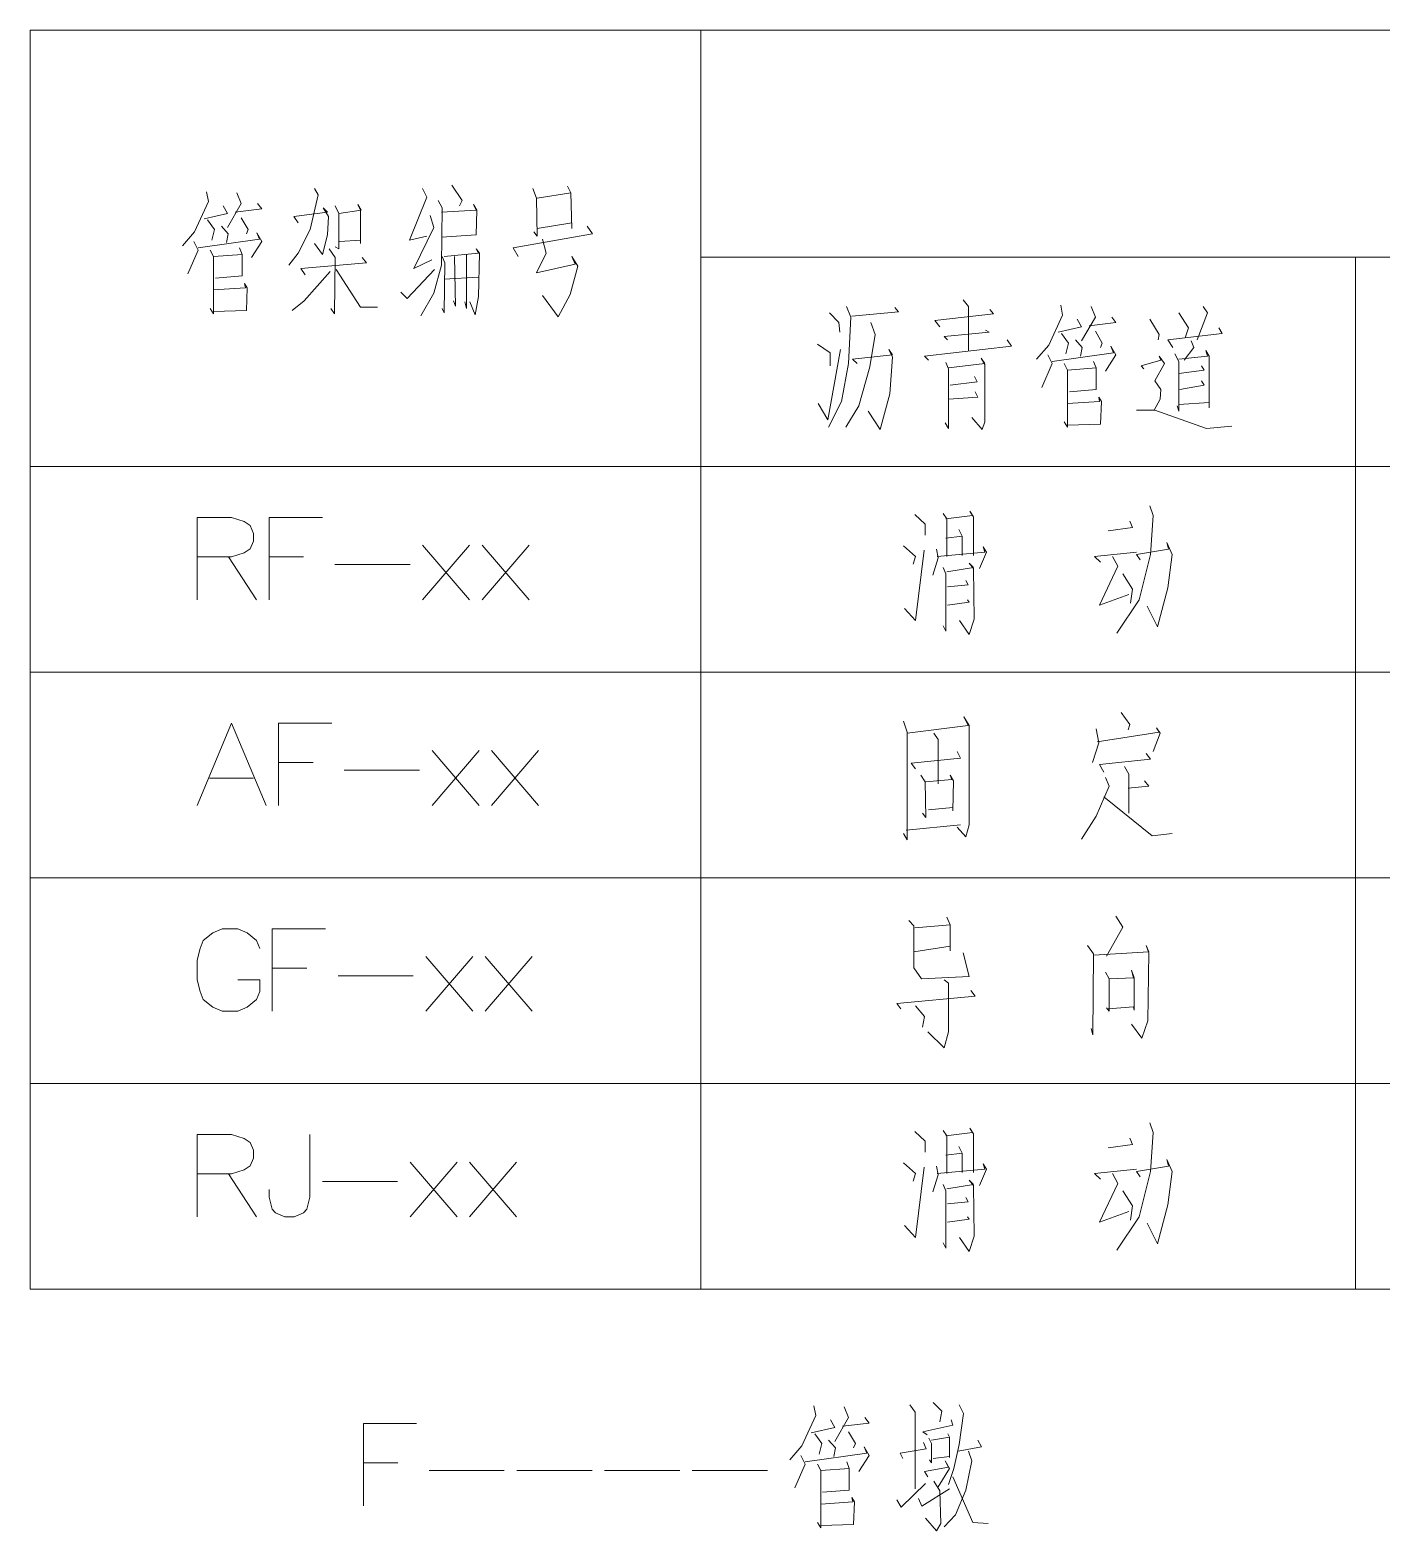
# Model space of a CAD drawing. Header units: millimetres. Extents: x 117 to 78452272, y 10 to 169749766.
# Drawn here: x 78431028 to 78435764, y 169714606 to 169719862 of the extents above; entities that cross this region are included whole.
import ezdxf

# ---------------------------------------------------------------- set-up
doc = ezdxf.new("R2010")
doc.units = ezdxf.units.MM

msp = doc.modelspace()

# ---------------------------------------------------------------- linework, layer by layer
at = {"color": 0, "lineweight": 0}
for points in [[(78431027.855, 169719861.631), (78431027.855, 169715452.914)], [(78431027.855, 169719861.631), (78431027.855, 169716172.977)], [(78431027.855, 169719861.631), (78440314.989, 169719861.631)], [(78433377.648, 169719861.631), (78433377.648, 169715452.914)], [(78431652.686, 169719261.362), (78431646.653, 169719295.405)], [(78431767.741, 169719253.606), (78431752.659, 169719291.527)], [(78432037.064, 169719284.201), (78432009.916, 169719163.113), (78431967.256, 169719079.946), (78431934.075, 169719038.147)], [(78432037.064, 169719284.201), (78432024.999, 169719306.609)], [(78432417.995, 169719276.445), (78432402.913, 169719306.609)], [(78432542.1, 169719265.241), (78432505.902, 169719318.244)], [(78432801.943, 169719272.566), (78432789.877, 169719306.609)], [(78432923.031, 169719291.527), (78432910.965, 169719314.365), (78432923.031, 169719291.527), (78432926.047, 169719166.992), (78432926.047, 169719185.952), (78432804.959, 169719166.992)], [(78432923.031, 169719291.527), (78432804.959, 169719272.566)], [(78431652.686, 169719261.362), (78431604.423, 169719155.357), (78431562.193, 169719106.232)], [(78431637.604, 169719201.034), (78431719.478, 169719219.564), (78431704.396, 169719246.28)], [(78431767.741, 169719253.606), (78431719.478, 169719170.439)], [(78431746.626, 169719223.442), (78431840.566, 169719235.077), (78431825.053, 169719253.606)], [(78431967.256, 169719185.952), (78431952.173, 169719208.36), (78432070.245, 169719223.442), (78432055.163, 169719238.524), (78432073.261, 169719208.36), (78432070.245, 169719144.153), (78432052.146, 169719076.068), (78432024.999, 169719113.989)], [(78432109.458, 169719219.564), (78432097.393, 169719246.28)], [(78432188.316, 169719231.198), (78432176.251, 169719250.159), (78432185.3, 169719231.198), (78432185.3, 169719113.989), (78432185.3, 169719125.193), (78432112.475, 169719121.314)], [(78432417.995, 169719276.445), (78432357.667, 169719125.193), (78432417.995, 169719140.275)], [(78432472.291, 169719238.524), (78432469.275, 169719038.147), (78432442.127, 169718939.898), (78432396.88, 169718860.609)], [(78432472.291, 169719238.524), (78432457.209, 169719265.241)], [(78432469.275, 169719223.442), (78432590.362, 169719231.198), (78432581.313, 169719250.159), (78432593.379, 169719231.198), (78432590.362, 169719144.153), (78432469.275, 169719136.396)], [(78432542.1, 169719265.241), (78432533.05, 169719246.28)], [(78432801.943, 169719272.566), (78432804.959, 169719140.275), (78432792.894, 169719155.357)], [(78431674.232, 169719163.113), (78431649.669, 169719197.156)], [(78431791.872, 169719163.113), (78431767.741, 169719204.481)], [(78432109.458, 169719219.564), (78432109.458, 169719095.028), (78432097.393, 169719102.785)], [(78432188.316, 169719231.198), (78432109.458, 169719219.564)], [(78432442.127, 169719170.439), (78432430.061, 169719212.238)], [(78431616.489, 169719098.907), (78431831.517, 169719129.071), (78431822.036, 169719151.91), (78431840.566, 169719121.314), (78431803.938, 169719064.864)], [(78431674.232, 169719163.113), (78431664.752, 169719125.193)], [(78431698.363, 169719174.317), (78431722.494, 169719148.031), (78431716.462, 169719117.867)], [(78431791.872, 169719163.113), (78431785.839, 169719148.031)], [(78432442.127, 169719170.439), (78432372.749, 169719026.943), (78432436.094, 169719057.108)], [(78432738.598, 169719068.742), (78432720.499, 169719098.907), (78432998.872, 169719148.031), (78432980.343, 169719174.317)], [(78432823.489, 169719129.071), (78432835.554, 169719079.946), (78432801.943, 169719011.861), (78432938.113, 169719042.025), (78432926.047, 169719068.742), (78432947.162, 169719034.7), (78432920.014, 169718936.02), (78432877.784, 169718856.731), (78432823.489, 169718932.573)], [(78431616.489, 169719091.15), (78431580.292, 169719007.983)], [(78431616.489, 169719091.15), (78431601.407, 169719121.314)], [(78431671.215, 169719068.742), (78431658.719, 169719091.15)], [(78431671.215, 169719068.742), (78431770.757, 169719076.068), (78431761.708, 169719098.907), (78431770.757, 169719076.068), (78431770.757, 169719000.657), (78431677.248, 169718992.901)], [(78432097.393, 169719064.864), (78432076.278, 169719095.028)], [(78432599.412, 169719079.946), (78432478.324, 169719068.742)], [(78432557.182, 169719076.068), (78432557.182, 169718886.895), (78432551.149, 169718909.734)], [(78432599.412, 169719079.946), (78432590.362, 169719095.028), (78432602.428, 169719079.946), (78432599.412, 169718928.694), (78432587.346, 169718864.488), (78432569.247, 169718909.734)], [(78431671.215, 169719068.742), (78431671.215, 169718868.366), (78431658.719, 169718886.895)], [(78431991.387, 169719004.105), (78431976.305, 169719026.943), (78432206.415, 169719045.904), (78432191.333, 169719064.864)], [(78432097.393, 169719064.864), (78432094.376, 169718868.366), (78432082.311, 169718886.895)], [(78432100.409, 169719023.065), (78432185.3, 169718890.773), (78432245.628, 169718890.773)], [(78432348.618, 169718920.938), (78432445.143, 169719023.065)], [(78432481.34, 169719045.904), (78432472.291, 169719068.742)], [(78432481.34, 169719045.904), (78432478.324, 169718871.813), (78432472.291, 169718886.895)], [(78432517.968, 169718894.652), (78432514.952, 169719068.742)], [(78433377.648, 169719065.726), (78440314.989, 169719065.726)], [(78435671.422, 169719065.726), (78435671.422, 169715452.914)], [(78431671.215, 169718951.533), (78431782.823, 169718958.858), (78431779.806, 169718973.941), (78431788.856, 169718958.858), (78431785.839, 169718879.57), (78431671.215, 169718875.691)], [(78432079.294, 169719015.74), (78431988.371, 169718913.612), (78431946.141, 169718879.57)], [(78432478.324, 169718989.023), (78432599.412, 169718996.779)], [(78432348.618, 169718920.938), (78432327.503, 169718943.776)], [(78434315.325, 169718893.79), (78434297.226, 169718916.629)], [(78432511.935, 169718913.612), (78432517.968, 169718894.652)], [(78433888.717, 169718893.79), (78433903.799, 169718856.3), (78433894.75, 169718693.413), (78433870.618, 169718561.122), (78433825.372, 169718470.629)], [(78433861.569, 169718837.34), (78433828.388, 169718871.382)], [(78433906.815, 169718859.747), (78434070.133, 169718874.829), (78434058.067, 169718890.343)], [(78434215.352, 169718822.258), (78434197.254, 169718844.665), (78434402.801, 169718867.504), (78434390.736, 169718882.586)], [(78434315.325, 169718893.79), (78434315.325, 169718739.09)], [(78434644.977, 169718863.626), (78434596.714, 169718758.051), (78434554.053, 169718708.495)], [(78434644.977, 169718863.626), (78434638.944, 169718897.668)], [(78434760.032, 169718856.3), (78434744.95, 169718893.79)], [(78435086.667, 169718818.379), (78435053.056, 169718871.382)], [(78435153.029, 169718871.382), (78435116.831, 169718776.58)], [(78435153.029, 169718871.382), (78435137.946, 169718893.79)], [(78433861.569, 169718837.34), (78433864.585, 169718803.297)], [(78433988.689, 169718795.541), (78433973.607, 169718837.34)], [(78434629.895, 169718803.297), (78434711.338, 169718822.258), (78434696.256, 169718848.544)], [(78434760.032, 169718856.3), (78434711.338, 169718773.133)], [(78434738.486, 169718825.705), (78434832.426, 169718837.34), (78434817.344, 169718856.3)], [(78434983.678, 169718795.541), (78434950.497, 169718848.544)], [(78435031.941, 169718750.294), (78435013.842, 169718776.58), (78435204.308, 169718799.419), (78435192.242, 169718818.379)], [(78435086.667, 169718818.379), (78435074.602, 169718784.337)], [(78433831.405, 169718731.334), (78433786.158, 169718761.498)], [(78433988.689, 169718795.541), (78433970.591, 169718682.209), (78433931.378, 169718546.039), (78433885.7, 169718470.629)], [(78434176.139, 169718705.048), (78434161.056, 169718720.13), (78434466.577, 169718754.173), (78434451.495, 169718776.58)], [(78434242.5, 169718776.58), (78434230.434, 169718788.215), (78434387.719, 169718803.297), (78434375.653, 169718810.623)], [(78434666.092, 169718765.377), (78434641.96, 169718799.419)], [(78434666.092, 169718765.377), (78434657.042, 169718727.456)], [(78434690.223, 169718776.58), (78434714.355, 169718750.294), (78434708.322, 169718720.13)], [(78434784.163, 169718765.377), (78434760.032, 169718807.175)], [(78434784.163, 169718765.377), (78434778.13, 169718750.294)], [(78434983.678, 169718795.541), (78434980.662, 169718776.58)], [(78435104.766, 169718750.294), (78435095.716, 169718773.133)], [(78433822.355, 169718496.915), (78433867.602, 169718742.538)], [(78433831.405, 169718731.334), (78433831.405, 169718686.088)], [(78433909.832, 169718708.495), (78434049.018, 169718724.008), (78434036.952, 169718742.538), (78434049.018, 169718716.252), (78434039.969, 169718587.838), (78434006.788, 169718462.872), (78433964.558, 169718527.079)], [(78433909.832, 169718708.495), (78433925.345, 169718693.413)], [(78434372.637, 169718693.413), (78434360.571, 169718712.374), (78434372.637, 169718689.966), (78434372.637, 169718489.589), (78434363.588, 169718462.872), (78434327.391, 169718504.671)], [(78434608.78, 169718693.413), (78434593.698, 169718724.008)], [(78434608.78, 169718701.17), (78434823.377, 169718731.334), (78434814.327, 169718754.173), (78434832.426, 169718724.008), (78434796.229, 169718667.127)], [(78434929.382, 169718674.884), (78434920.333, 169718686.088), (78434989.711, 169718705.048), (78434983.678, 169718720.13), (78435001.777, 169718693.413), (78434968.596, 169718633.085), (78434989.711, 169718602.921), (78434986.694, 169718568.878), (78434965.579, 169718530.957), (78434904.82, 169718530.957), (78434968.596, 169718530.957), (78435150.012, 169718466.751), (78435237.919, 169718474.507)], [(78435053.056, 169718701.17), (78435037.974, 169718727.456)], [(78435153.029, 169718720.13), (78435146.996, 169718739.09), (78435159.061, 169718720.13), (78435159.061, 169718538.714), (78435159.061, 169718557.674), (78435053.056, 169718549.918)], [(78435153.029, 169718720.13), (78435053.056, 169718708.495)], [(78435104.766, 169718750.294), (78435071.154, 169718705.048)], [(78434245.516, 169718674.884), (78434245.516, 169718466.751), (78434233.451, 169718485.711)], [(78434245.516, 169718674.884), (78434236.467, 169718697.292)], [(78434372.637, 169718693.413), (78434245.516, 169718678.331)], [(78434608.78, 169718693.413), (78434572.152, 169718610.246)], [(78434663.075, 169718671.006), (78434651.01, 169718693.413)], [(78434663.075, 169718671.006), (78434663.075, 169718470.629), (78434651.01, 169718489.589)], [(78434663.075, 169718671.006), (78434763.048, 169718678.331), (78434753.999, 169718701.17), (78434763.048, 169718678.331), (78434763.048, 169718602.921), (78434669.108, 169718595.164)], [(78435053.056, 169718701.17), (78435053.056, 169718527.079), (78435047.023, 169718546.039)], [(78435140.963, 169718671.006), (78435053.056, 169718659.371)], [(78435140.963, 169718671.006), (78435131.914, 169718686.088)], [(78434345.489, 169718629.207), (78434251.98, 169718618.003)], [(78434345.489, 169718629.207), (78434336.44, 169718648.167)], [(78435056.072, 169718602.921), (78435140.963, 169718618.003), (78435131.914, 169718633.085)], [(78433822.355, 169718496.915), (78433789.175, 169718553.796)], [(78434245.516, 169718568.878), (78434348.506, 169718576.204), (78434339.456, 169718595.164)], [(78434663.075, 169718553.796), (78434775.114, 169718561.122), (78434772.097, 169718576.204), (78434781.147, 169718561.122), (78434778.13, 169718481.833), (78434663.075, 169718477.955)], [(78431027.855, 169718333.597), (78440314.989, 169718333.597)], [(78434962.563, 169718161.23), (78434950.497, 169718195.273)], [(78434962.563, 169718161.23), (78434950.497, 169718195.273)], [(78431613.472, 169717866.052), (78431613.472, 169718154.336), (78431734.129, 169718154.336), (78431778.083, 169718140.546), (78431799.629, 169718126.757), (78431810.833, 169718099.178), (78431810.833, 169718072.03), (78431799.629, 169718044.452), (78431778.083, 169718030.662), (78431734.129, 169718016.873), (78431613.472, 169718016.873)], [(78431865.559, 169717866.052), (78431865.559, 169718154.336), (78432052.146, 169718154.336)], [(78434127.445, 169718165.108), (78434163.642, 169718131.066), (78434163.642, 169718093.145)], [(78434127.445, 169718165.108), (78434163.642, 169718131.066), (78434163.642, 169718093.145)], [(78434239.484, 169718150.026), (78434227.418, 169718168.987)], [(78434239.484, 169718150.026), (78434227.418, 169718168.987)], [(78434236.467, 169718150.026), (78434329.976, 169718161.23), (78434320.927, 169718176.312), (78434332.993, 169718157.352), (78434332.993, 169718021.182)], [(78434236.467, 169718150.026), (78434329.976, 169718161.23), (78434320.927, 169718176.312), (78434332.993, 169718157.352), (78434332.993, 169718021.182)], [(78434239.484, 169718150.026), (78434239.484, 169718017.735)], [(78434239.484, 169718150.026), (78434239.484, 169718017.735)], [(78434962.563, 169718161.23), (78434953.514, 169718025.06), (78434913.869, 169717866.483), (78434835.442, 169717749.273)], [(78434962.563, 169718161.23), (78434953.514, 169718025.06), (78434913.869, 169717866.483), (78434835.442, 169717749.273)], [(78434889.738, 169718119.431), (78434880.689, 169718142.27)], [(78434889.738, 169718119.431), (78434880.689, 169718142.27)], [(78434293.779, 169718089.267), (78434236.467, 169718081.941)], [(78434293.779, 169718089.267), (78434236.467, 169718081.941)], [(78434293.779, 169718089.267), (78434281.713, 169718112.106), (78434293.779, 169718089.267), (78434293.779, 169718021.182)], [(78434293.779, 169718089.267), (78434281.713, 169718112.106), (78434293.779, 169718089.267), (78434293.779, 169718021.182)], [(78434889.738, 169718119.431), (78434805.278, 169718108.227)], [(78434889.738, 169718119.431), (78434805.278, 169718108.227)], [(78432403.344, 169717866.052), (78432567.955, 169718058.241)], [(78432403.344, 169718058.241), (78432567.955, 169717866.052)], [(78432611.908, 169717866.052), (78432776.519, 169718058.241)], [(78432611.908, 169718058.241), (78432776.519, 169717866.052)], [(78434130.461, 169718017.735), (78434088.231, 169718055.224)], [(78434130.461, 169718017.735), (78434088.231, 169718055.224)], [(78434130.461, 169717794.519), (78434160.626, 169718040.142)], [(78434130.461, 169717794.519), (78434160.626, 169718040.142)], [(78434209.319, 169718013.856), (78434203.286, 169718044.021)], [(78434209.319, 169718013.856), (78434203.286, 169718044.021)], [(78434206.303, 169718017.735), (78434372.637, 169718032.817), (78434366.604, 169718051.777), (78434378.67, 169718032.817), (78434354.108, 169717975.936)], [(78434206.303, 169718017.735), (78434372.637, 169718032.817), (78434366.604, 169718051.777), (78434378.67, 169718032.817), (78434354.108, 169717975.936)], [(78434778.13, 169717998.774), (78434756.584, 169718017.735), (78434904.82, 169718032.817)], [(78434778.13, 169717998.774), (78434756.584, 169718017.735), (78434904.82, 169718032.817)], [(78434916.886, 169718006.1), (78434904.82, 169718025.06), (78435016.859, 169718044.021), (78435010.826, 169718066.859), (78435028.924, 169718025.06), (78435013.842, 169717907.851), (78434977.645, 169717771.681), (78434941.448, 169717843.644)], [(78434916.886, 169718006.1), (78434904.82, 169718025.06), (78435016.859, 169718044.021), (78435010.826, 169718066.859), (78435028.924, 169718025.06), (78435013.842, 169717907.851), (78434977.645, 169717771.681), (78434941.448, 169717843.644)], [(78431722.925, 169718016.873), (78431821.606, 169717866.052)], [(78431865.559, 169718016.873), (78431986.216, 169718016.873)], [(78432096.1, 169717989.725), (78432359.39, 169717989.725)], [(78434130.461, 169718017.735), (78434121.412, 169717991.018)], [(78434130.461, 169718017.735), (78434121.412, 169717991.018)], [(78434209.319, 169718013.856), (78434190.79, 169717953.097)], [(78434209.319, 169718013.856), (78434190.79, 169717953.097)], [(78434227.418, 169717979.814), (78434236.467, 169717956.975), (78434236.467, 169717756.599), (78434227.418, 169717775.559)], [(78434227.418, 169717979.814), (78434236.467, 169717956.975), (78434236.467, 169717756.599), (78434227.418, 169717775.559)], [(78434239.484, 169717964.732), (78434332.993, 169717979.814), (78434317.91, 169717994.896), (78434332.993, 169717975.936), (78434336.009, 169717798.398), (78434317.91, 169717745.395), (78434284.73, 169717794.519)], [(78434239.484, 169717964.732), (78434332.993, 169717979.814), (78434317.91, 169717994.896), (78434332.993, 169717975.936), (78434336.009, 169717798.398), (78434317.91, 169717745.395), (78434284.73, 169717794.519)], [(78434838.459, 169717983.692), (78434775.114, 169717847.522), (78434877.672, 169717885.443)], [(78434838.459, 169717983.692), (78434775.114, 169717847.522), (78434877.672, 169717885.443)], [(78434838.459, 169717983.692), (78434820.36, 169718017.735)], [(78434838.459, 169717983.692), (78434820.36, 169718017.735)], [(78434314.894, 169717919.055), (78434242.5, 169717911.729)], [(78434314.894, 169717919.055), (78434242.5, 169717911.729)], [(78434314.894, 169717919.055), (78434305.845, 169717934.568)], [(78434314.894, 169717919.055), (78434305.845, 169717934.568)], [(78434889.738, 169717903.972), (78434856.557, 169717956.975)], [(78434889.738, 169717903.972), (78434856.557, 169717956.975)], [(78434317.91, 169717858.726), (78434311.878, 169717866.483)], [(78434317.91, 169717858.726), (78434311.878, 169717866.483)], [(78434889.738, 169717903.972), (78434883.705, 169717854.848)], [(78434889.738, 169717903.972), (78434883.705, 169717854.848)], [(78434130.461, 169717794.519), (78434091.248, 169717835.887)], [(78434130.461, 169717794.519), (78434091.248, 169717835.887)], [(78434317.91, 169717858.726), (78434242.5, 169717847.522)], [(78434317.91, 169717858.726), (78434242.5, 169717847.522)], [(78431027.855, 169717613.103), (78440314.989, 169717613.103)], [(78434314.894, 169717426.085), (78434299.812, 169717456.249), (78434317.91, 169717426.085), (78434317.91, 169717078.335), (78434305.845, 169717036.536), (78434275.681, 169717070.578)], [(78434880.689, 169717429.532), (78434850.525, 169717471.331)], [(78431613.472, 169717145.989), (78431734.129, 169717434.272), (78431854.786, 169717145.989)], [(78431898.74, 169717145.989), (78431898.74, 169717434.272), (78432085.327, 169717434.272)], [(78434100.297, 169717403.246), (78434088.231, 169717441.167)], [(78434100.297, 169717403.246), (78434100.297, 169717025.332), (78434088.231, 169717047.739)], [(78434314.894, 169717426.085), (78434100.297, 169717399.368)], [(78434209.319, 169717376.96), (78434193.806, 169717399.368)], [(78434772.097, 169717365.326), (78434763.048, 169717414.45)], [(78434983.678, 169717403.246), (78434766.065, 169717369.204)], [(78434880.689, 169717429.532), (78434874.656, 169717411.003)], [(78434983.678, 169717403.246), (78434974.629, 169717418.328), (78434986.694, 169717399.368), (78434962.563, 169717335.161)], [(78434209.319, 169717376.96), (78434209.319, 169717221.83)], [(78434772.097, 169717365.326), (78434750.552, 169717297.241)], [(78431898.74, 169717296.81), (78432019.397, 169717296.81)], [(78432436.525, 169717145.989), (78432601.135, 169717338.178)], [(78432436.525, 169717338.178), (78432601.135, 169717145.989)], [(78432644.658, 169717145.989), (78432809.268, 169717338.178)], [(78432644.658, 169717338.178), (78432809.268, 169717145.989)], [(78434130.461, 169717274.833), (78434115.379, 169717293.793), (78434287.746, 169717312.323), (78434275.681, 169717335.161)], [(78434790.196, 169717263.198), (78434775.114, 169717289.915), (78434953.514, 169717308.875), (78434938.432, 169717327.836)], [(78431656.995, 169717242.083), (78431810.833, 169717242.083)], [(78432128.85, 169717269.662), (78432392.571, 169717269.662)], [(78434163.642, 169717229.156), (78434148.56, 169717251.994)], [(78434257.582, 169717236.912), (78434166.658, 169717229.156)], [(78434257.582, 169717236.912), (78434251.549, 169717251.994), (78434263.615, 169717233.034), (78434260.598, 169717127.459), (78434260.598, 169717138.663), (78434175.708, 169717130.907)], [(78434808.294, 169717214.074), (78434796.229, 169717244.669)], [(78434877.672, 169717255.873), (78434862.59, 169717282.159)], [(78434877.672, 169717255.873), (78434877.672, 169717119.703)], [(78434163.642, 169717229.156), (78434166.658, 169717104.62), (78434154.593, 169717119.703)], [(78434808.294, 169717214.074), (78434763.048, 169717108.499), (78434711.338, 169717028.779)], [(78434874.656, 169717206.748), (78434947.481, 169717214.074), (78434932.399, 169717233.034)], [(78434790.196, 169717176.584), (78434959.547, 169717040.414), (78435028.924, 169717047.739)], [(78434097.281, 169717059.374), (78434287.746, 169717078.335)], [(78431027.855, 169716893.04), (78440314.989, 169716893.04)], [(78431832.809, 169716645.262), (78431821.606, 169716672.841), (78431788.856, 169716699.989), (78431756.106, 169716713.778), (78431700.949, 169716713.778), (78431668.199, 169716699.989), (78431635.018, 169716672.841), (78431624.245, 169716645.262), (78431613.472, 169716604.325), (78431613.472, 169716535.379), (78431624.245, 169716494.441), (78431635.018, 169716466.863), (78431668.199, 169716439.715), (78431700.949, 169716425.925), (78431756.106, 169716425.925), (78431788.856, 169716439.715), (78431821.606, 169716466.863), (78431832.809, 169716494.441), (78431832.809, 169716535.379), (78431756.106, 169716535.379)], [(78431876.763, 169716425.925), (78431876.763, 169716713.778), (78432063.35, 169716713.778)], [(78434124.428, 169716724.551), (78434106.33, 169716743.512)], [(78434251.549, 169716728.43), (78434239.484, 169716754.716), (78434251.549, 169716728.43), (78434251.549, 169716637.506), (78434251.549, 169716653.019), (78434124.428, 169716634.059)], [(78434124.428, 169716724.551), (78434124.428, 169716577.177), (78434151.576, 169716539.257), (78434318.341, 169716547.013), (78434296.795, 169716630.18)], [(78434251.549, 169716728.43), (78434127.445, 169716717.226)], [(78434856.557, 169716720.673), (78434799.245, 169716618.977)], [(78434856.557, 169716720.673), (78434832.426, 169716758.594)], [(78434753.999, 169716626.302), (78434732.884, 169716656.466)], [(78434753.999, 169716622.424), (78434947.481, 169716634.059), (78434938.432, 169716656.466), (78434947.481, 169716630.18), (78434944.464, 169716391.883), (78434923.35, 169716331.555), (78434887.152, 169716380.679)], [(78432414.548, 169716425.925), (78432579.158, 169716617.684)], [(78432414.548, 169716617.684), (78432579.158, 169716425.925)], [(78432622.681, 169716425.925), (78432787.292, 169716617.684)], [(78432622.681, 169716617.684), (78432787.292, 169716425.925)], [(78434753.999, 169716626.302), (78434750.983, 169716342.758), (78434744.95, 169716365.597)], [(78431876.763, 169716576.747), (78431997.42, 169716576.747)], [(78434808.294, 169716539.257), (78434796.229, 169716562.095)], [(78434808.294, 169716539.257), (78434893.185, 169716543.135), (78434887.152, 169716569.852), (78434896.202, 169716543.135), (78434896.202, 169716429.804), (78434893.185, 169716441.008), (78434805.278, 169716433.682)], [(78432107.304, 169716549.168), (78432370.594, 169716549.168)], [(78434230.434, 169716535.809), (78434245.516, 169716524.175), (78434245.516, 169716353.962), (78434230.434, 169716297.512), (78434173.122, 169716353.962)], [(78434808.294, 169716539.257), (78434808.294, 169716425.925), (78434799.245, 169716437.56)], [(78434079.182, 169716433.682), (78434064.1, 169716452.642), (78434339.456, 169716478.928), (78434324.374, 169716497.889)], [(78434130.461, 169716444.886), (78434161.056, 169716406.965), (78434155.024, 169716369.475)], [(78431027.855, 169716172.977), (78440314.989, 169716172.977)], [(78431027.855, 169716172.977), (78438475.402, 169716172.977)], [(78434962.563, 169716000.61), (78434950.497, 169716034.652)], [(78431613.472, 169715705.862), (78431613.472, 169715993.715), (78431734.129, 169715993.715), (78431778.083, 169715979.926), (78431799.629, 169715966.136), (78431810.833, 169715938.989), (78431810.833, 169715911.41), (78431799.629, 169715883.831), (78431778.083, 169715870.473), (78431734.129, 169715856.684), (78431613.472, 169715856.684)], [(78431865.559, 169715801.526), (78431865.559, 169715774.378), (78431876.763, 169715733.01), (78431887.536, 169715719.221), (78431920.717, 169715705.862), (78431953.466, 169715705.862), (78431986.216, 169715719.221), (78431997.42, 169715733.01), (78432008.193, 169715774.378), (78432008.193, 169715993.715)], [(78434127.445, 169716004.488), (78434163.642, 169715970.446), (78434163.642, 169715932.525)], [(78434239.484, 169715989.406), (78434227.418, 169716008.366)], [(78434236.467, 169715989.406), (78434329.976, 169716000.61), (78434320.927, 169716015.692), (78434332.993, 169715996.732), (78434332.993, 169715860.993)], [(78434239.484, 169715989.406), (78434239.484, 169715857.114)], [(78434962.563, 169716000.61), (78434953.514, 169715864.44), (78434913.869, 169715705.862), (78434835.442, 169715588.653)], [(78434889.738, 169715959.242), (78434880.689, 169715981.65)], [(78434293.779, 169715929.078), (78434236.467, 169715921.321)], [(78434293.779, 169715929.078), (78434281.713, 169715951.485), (78434293.779, 169715929.078), (78434293.779, 169715860.993)], [(78434889.738, 169715959.242), (78434805.278, 169715947.607)], [(78432359.39, 169715705.862), (78432524.001, 169715897.621)], [(78432359.39, 169715897.621), (78432524.001, 169715705.862)], [(78432567.955, 169715705.862), (78432732.565, 169715897.621)], [(78432567.955, 169715897.621), (78432732.565, 169715705.862)], [(78434130.461, 169715857.114), (78434088.231, 169715895.035)], [(78434130.461, 169715633.899), (78434160.626, 169715879.522)], [(78434209.319, 169715853.236), (78434203.286, 169715883.4)], [(78434206.303, 169715857.114), (78434372.637, 169715872.197), (78434366.604, 169715891.157), (78434378.67, 169715872.197), (78434354.108, 169715815.315)], [(78434778.13, 169715838.154), (78434756.584, 169715857.114), (78434904.82, 169715872.197)], [(78434916.886, 169715845.911), (78434904.82, 169715864.44), (78435016.859, 169715883.4), (78435010.826, 169715906.239), (78435028.924, 169715864.44), (78435013.842, 169715747.23), (78434977.645, 169715611.491), (78434941.448, 169715683.024)], [(78431722.925, 169715856.684), (78431821.606, 169715705.862)], [(78432052.146, 169715829.105), (78432315.437, 169715829.105)], [(78434130.461, 169715857.114), (78434121.412, 169715830.397)], [(78434209.319, 169715853.236), (78434190.79, 169715792.908)], [(78434227.418, 169715819.194), (78434236.467, 169715796.355), (78434236.467, 169715596.409), (78434227.418, 169715614.939)], [(78434239.484, 169715804.112), (78434332.993, 169715819.194), (78434317.91, 169715834.276), (78434332.993, 169715815.315), (78434336.009, 169715637.777), (78434317.91, 169715584.775), (78434284.73, 169715633.899)], [(78434838.459, 169715823.072), (78434775.114, 169715686.902), (78434877.672, 169715724.823)], [(78434838.459, 169715823.072), (78434820.36, 169715857.114)], [(78434314.894, 169715758.865), (78434305.845, 169715773.947)], [(78434889.738, 169715743.783), (78434856.557, 169715796.355)], [(78434314.894, 169715758.865), (78434242.5, 169715751.109)], [(78434889.738, 169715743.783), (78434883.705, 169715694.658)], [(78434130.461, 169715633.899), (78434091.248, 169715675.698)], [(78434317.91, 169715698.106), (78434242.5, 169715686.902)], [(78434317.91, 169715698.106), (78434311.878, 169715705.862)], [(78431027.855, 169715452.914), (78440314.989, 169715452.914)], [(78431027.855, 169715452.914), (78438475.402, 169715452.914)], [(78433780.556, 169715010.362), (78433774.093, 169715044.404)], [(78433895.18, 169715002.605), (78433880.098, 169715040.526)], [(78434128.307, 169715021.565), (78434110.208, 169715047.851)], [(78434221.816, 169715025.444), (78434191.652, 169715055.608)], [(78434297.657, 169715017.687), (78434282.575, 169715047.851)], [(78432195.642, 169714694.068), (78432195.642, 169714982.352), (78432382.229, 169714982.352)], [(78433780.556, 169715010.362), (78433731.863, 169714904.356), (78433689.633, 169714855.231)], [(78433765.043, 169714949.602), (78433846.918, 169714968.563), (78433831.836, 169714995.279)], [(78433895.18, 169715002.605), (78433846.918, 169714919.438)], [(78433874.065, 169714972.441), (78433968.005, 169714983.645), (78433952.923, 169715002.605)], [(78434128.307, 169715021.565), (78434128.307, 169714753.104)], [(78434170.537, 169714942.277), (78434155.455, 169714953.48), (78434261.029, 169714976.319), (78434254.997, 169714995.279)], [(78434221.816, 169715025.444), (78434215.783, 169714987.523)], [(78434297.657, 169715017.687), (78434282.575, 169714908.234), (78434264.046, 169714825.067), (78434245.947, 169714768.186)], [(78433801.671, 169714912.112), (78433777.109, 169714946.155)], [(78433825.803, 169714923.316), (78433849.934, 169714897.03), (78433843.901, 169714866.435)], [(78433919.312, 169714912.112), (78433895.18, 169714953.48)], [(78434185.619, 169714912.112), (78434176.569, 169714930.642)], [(78434185.619, 169714923.316), (78434248.964, 169714934.52), (78434242.931, 169714946.155), (78434248.964, 169714934.52), (78434248.964, 169714862.988), (78434248.964, 169714866.435), (78434191.652, 169714859.109)], [(78434279.559, 169714885.396), (78434361.002, 169714900.478), (78434348.936, 169714923.316)], [(78433743.928, 169714840.149), (78433728.846, 169714870.313)], [(78433743.928, 169714847.475), (78433958.956, 169714878.07), (78433949.907, 169714900.478), (78433968.005, 169714870.313), (78433931.378, 169714813.863)], [(78433801.671, 169714912.112), (78433792.622, 169714874.192)], [(78433919.312, 169714912.112), (78433913.279, 169714897.03)], [(78434085.646, 169714859.109), (78434076.597, 169714878.07), (78434167.52, 169714893.152), (78434158.471, 169714915.56)], [(78434185.619, 169714912.112), (78434185.619, 169714844.027), (78434179.586, 169714855.231)], [(78434327.822, 169714851.353), (78434315.756, 169714885.396)], [(78432195.642, 169714844.889), (78432316.299, 169714844.889)], [(78432426.183, 169714817.741), (78432689.473, 169714817.741)], [(78432733.427, 169714817.741), (78432996.717, 169714817.741)], [(78433040.671, 169714817.741), (78433303.962, 169714817.741)], [(78433347.915, 169714817.741), (78433611.206, 169714817.741)], [(78433743.928, 169714840.149), (78433707.731, 169714756.982)], [(78433798.655, 169714817.311), (78433786.589, 169714840.149)], [(78433798.655, 169714817.311), (78433798.655, 169714616.934), (78433786.589, 169714635.894)], [(78433798.655, 169714817.311), (78433898.197, 169714825.067), (78433889.148, 169714847.475), (78433898.197, 169714825.067), (78433898.197, 169714749.226), (78433804.688, 169714741.9)], [(78434173.553, 169714794.903), (78434161.487, 169714813.863), (78434245.947, 169714828.945), (78434233.882, 169714851.353), (78434248.964, 169714825.067), (78434209.75, 169714760.86)], [(78434327.822, 169714851.353), (78434306.707, 169714749.226), (78434270.079, 169714662.611), (78434230.865, 169714620.812)], [(78434064.531, 169714715.183), (78434079.613, 169714688.897), (78434164.504, 169714772.064)], [(78434215.783, 169714745.778), (78434194.668, 169714779.821)], [(78434330.838, 169714635.894), (78434261.029, 169714794.903)], [(78433798.655, 169714700.101), (78433910.263, 169714707.857), (78433907.246, 169714722.94), (78433916.295, 169714707.857), (78433913.279, 169714628.569), (78433798.655, 169714624.69)], [(78434140.372, 169714719.061), (78434152.438, 169714692.775), (78434248.964, 169714753.104)], [(78434215.783, 169714745.778), (78434218.799, 169714632.016), (78434203.717, 169714605.73), (78434164.504, 169714650.976)], [(78434330.838, 169714635.894), (78434385.134, 169714632.016)]]:
    msp.add_lwpolyline(points, dxfattribs=at)

doc.saveas('drawing.dxf')
